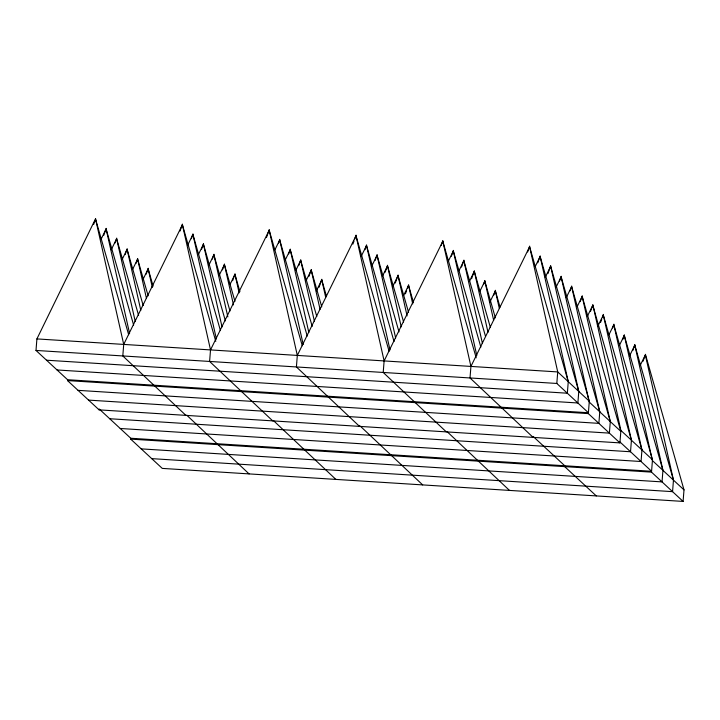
<?xml version="1.0" encoding="UTF-8"?>
<svg xmlns="http://www.w3.org/2000/svg" width="720" height="720" viewBox="0 0 720 720"><rect width="100%" height="100%" fill="white"/><g stroke="black" fill="none" stroke-linecap="round" stroke-linejoin="round"><path stroke-width="1.08" d="M36 350.442L556.821 383.463L588.402 412.749L67.581 379.728L36 350.442L36.909 338.913L95.643 218.583M592.83 304.632L620.901 430.461L619.92 442.89L99.099 409.869L67.518 380.583L67.581 379.728M103.77 235.296L106.173 228.348M99.099 409.869L99.171 408.969L130.752 438.255L651.573 471.276L619.992 441.99M115.083 242.955L116.703 238.104M125.154 254.628L127.161 248.724M93.636 224.487L95.598 219.222L123.714 344.412L122.805 355.941L185.904 415.368M136.071 263.331L137.691 258.489M645.408 354.294L684 489.888L683.091 501.417L162.27 468.396L130.689 439.11L130.752 438.255M146.205 274.149L148.212 268.245M180.045 231.039L182.448 224.091M191.358 238.698L192.978 233.847M201.492 249.507L203.499 243.612M212.346 259.074L213.966 254.232M123.714 344.412L182.394 224.721L210.519 349.911L209.61 361.449L272.709 420.876M222.48 269.892L224.496 263.988M232.623 280.701L235.017 273.753M266.463 237.591L269.253 229.59M278.55 243.144L279.783 239.355M288.693 253.962L290.304 249.111M298.755 265.635L300.771 259.731M210.519 349.911L269.199 230.229L297.315 355.419L296.415 366.948L359.514 426.375L359.586 425.475M308.898 276.444L311.292 269.496M319.032 287.262L321.822 279.252M354.834 238.887L356.058 235.098M364.968 249.705L366.579 244.854M375.102 260.514L377.109 254.619M385.173 272.187L387.567 265.239M297.315 355.419L356.004 235.728L384.12 360.918L383.211 372.456L446.31 431.883M395.307 283.005L398.097 274.995M407.403 288.558L408.627 284.76M441.243 245.448L442.854 240.597M451.377 256.257L453.384 250.362M461.511 267.075L463.914 260.118M471.582 278.739L474.372 270.738M384.12 360.918L442.809 241.236L470.925 366.426L470.016 377.955L533.115 437.382L533.187 436.482L564.768 465.768L564.705 466.632L596.286 495.909M483.678 284.292L484.902 280.503M493.812 295.11L495.432 290.259M527.652 252L529.659 246.096M537.786 262.818L540.189 255.861M547.929 273.627L550.719 265.626M559.566 281.088L561.177 276.246M556.821 383.463L557.73 371.925L529.614 246.735L470.925 366.426M570.087 290.853L571.707 286.002M535.212 266.553L540.135 256.5L568.26 381.69L567.351 393.219L46.53 360.207M580.23 301.662L582.237 295.767M545.247 277.326L550.665 266.265L578.781 391.455L577.881 402.984L57.06 369.963M619.92 442.89L588.339 413.604L589.311 401.211L550.665 266.265M602.523 317.133L603.36 314.388M566.235 297.702L571.653 286.641L599.769 411.831L598.869 423.36L78.048 390.348M612.666 327.951L613.89 324.153M577.251 306.459L582.183 296.406L610.299 421.596L609.39 433.125L88.569 400.104M622.737 339.615L624.348 334.773M632.871 350.433L634.878 344.529M597.888 326.088L603.306 315.027L631.431 440.217L630.522 451.755L109.701 418.734M608.904 334.845L613.836 324.792L641.952 449.982L641.052 461.511L120.231 428.49M683.091 501.417L651.51 472.131L652.482 459.738L613.836 324.792M629.406 356.229L634.824 345.168L662.94 470.358L662.04 481.896L141.219 448.875M640.422 364.986L645.354 354.933L673.47 480.123L672.561 491.652L151.74 458.631M352.872 244.152L354.051 240.993M405.441 293.814L406.62 290.655M590.436 311.58L592.785 305.262L631.431 440.217M600.57 322.398L601.74 319.239M643.005 361.242L645.354 354.933M101.187 239.04L106.119 228.987L133.641 325.071M111.222 249.804L116.649 238.743L138.6 315.396M122.175 259.425L127.107 249.363L143.19 305.505M132.705 269.181L137.637 259.128L148.149 295.83M142.74 279.954L148.167 268.884L153.108 286.164M187.497 245.547L192.924 234.486L220.437 330.57M198.522 254.304L203.454 244.251L225.405 320.904M208.98 264.924L213.912 254.862L229.986 311.004M219.015 275.688L224.442 264.627L234.954 301.338M230.04 284.445L234.972 274.392L239.913 291.663M274.797 250.047L279.729 239.994L307.242 336.078M285.327 259.812L290.259 249.75L312.21 326.403M295.785 270.423L300.717 260.37L316.791 316.512M306.315 280.188L311.247 270.135L321.759 306.837M316.35 290.961L321.777 279.891L326.412 296.091M361.107 256.554L366.534 245.493L394.047 341.577M371.637 266.319L377.064 255.258L399.015 331.911M382.59 275.931L387.522 265.869L403.596 322.011M392.625 286.695L398.052 275.634L408.564 312.345M403.641 295.452L408.573 285.399L413.523 302.67M448.407 261.054L453.339 250.992L480.852 347.085M458.928 270.819L463.86 260.757L485.505 336.33M469.395 281.43L474.327 271.377L490.401 327.519M479.925 291.195L484.848 281.142L495.36 317.844M489.951 301.959L495.378 290.898L500.022 307.098M556.2 286.938L561.132 276.876L599.769 411.831M587.358 316.332L592.785 305.262M619.371 345.465L624.303 335.412L662.94 470.358M36.909 338.913L557.73 371.925L589.311 401.211M67.518 380.583L588.339 413.604M130.689 439.11L651.51 472.131M620.901 430.461L652.482 459.738M684 489.888L652.419 460.602L624.303 335.412M447.192 431.73L509.481 490.41M360.387 426.231L422.685 484.902M273.591 420.723L335.88 479.403M186.786 415.224L249.075 473.904M634.824 345.168L673.47 480.123M603.306 315.027L641.952 449.982M582.183 296.406L620.829 431.352L589.248 402.066L561.132 276.876M571.653 286.641L610.299 421.596M540.135 256.5L578.781 391.455M529.614 246.735L568.26 381.69M442.809 241.236L476.199 357.831M356.004 235.728L389.088 351.252M269.199 230.229L302.283 345.744M182.394 224.721L215.784 341.325M95.598 219.222L128.673 334.737M495.378 290.898L499.293 308.322M484.848 281.142L493.65 320.328M474.327 271.377L488.016 332.343M463.86 260.757L482.445 343.494M453.339 250.992L476.811 355.5M408.573 285.399L412.731 303.903M398.052 275.634L407.097 315.909M387.522 265.869L401.211 326.835M377.064 255.258L395.64 337.986M366.534 245.493L390.006 350.001M321.777 279.891L325.683 297.315M311.247 270.135L320.049 309.321M300.717 260.37L314.406 321.336M290.259 249.75L308.835 332.487M279.729 239.994L303.201 344.493M234.972 274.392L239.13 292.896M224.442 264.627L233.487 304.911M213.912 254.862L227.853 316.917M203.454 244.251L222.039 326.979M192.924 234.486L216.396 338.994M148.167 268.884L152.325 287.397M137.637 259.128L146.439 298.314M127.107 249.363L140.805 310.329M116.649 238.743L135.234 321.48M106.119 228.987L129.591 333.486"/></g></svg>
